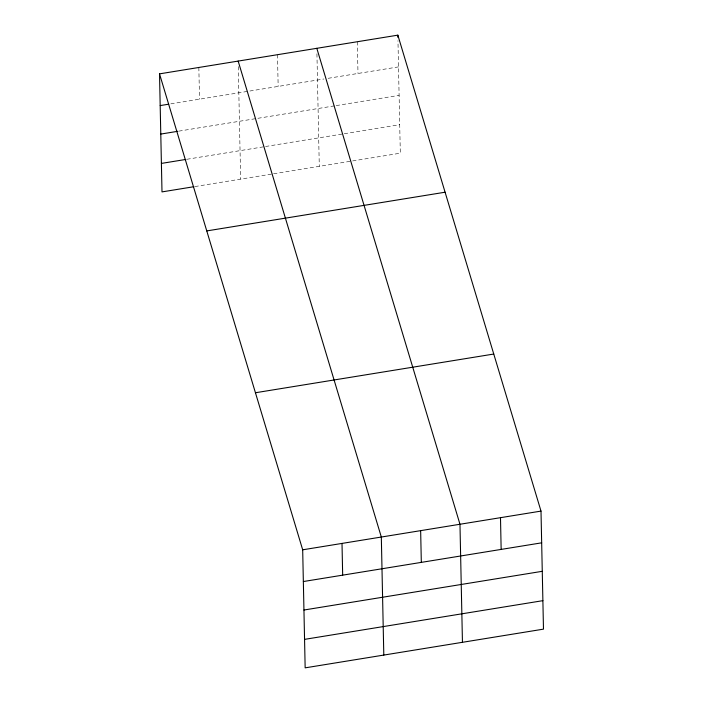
<?xml version="1.0" encoding="UTF-8"?>
<svg xmlns="http://www.w3.org/2000/svg" width="703" height="703" viewBox="0 0 703 703"><rect width="100%" height="100%" fill="white"/><g stroke="black" fill="none" stroke-linecap="round" stroke-linejoin="round"><path stroke-width="0.53" stroke-dasharray="3.52 2.64" d="M170.811 103.859L323.881 79M328.143 78.305L398.513 66.882M178.852 131.136L335.138 105.749M336.201 105.582L399.102 95.362M186.91 159.273L264.486 146.672M265.549 146.496L343.213 133.886M344.277 133.711L399.717 124.703M194.942 186.55L272.527 173.949M273.59 173.773L400.315 153.192L397.96 40.625M357.326 41.732L357.994 73.455M316.93 53.78L319.285 166.347M277.492 54.693L278.16 86.425M238.282 66.557L240.646 179.124M198.844 67.47L199.511 99.193"/><path stroke-width="1.05" d="M159.519 73.859L397.845 35.15L541.002 511.099L543.481 629.141L305.155 667.85L302.685 549.808L159.519 73.859L161.998 191.901L193.879 186.717M160.187 105.582L168.694 104.202M160.785 134.071L177.789 131.303M161.4 163.412L185.847 159.44M206.77 230.918L445.087 192.218M255.444 392.749L493.761 354.04M302.685 549.808L541.002 511.099M303.344 581.539L541.67 542.83M303.942 610.019L542.268 571.311M304.557 639.37L542.883 600.661M316.816 48.314L459.973 524.262L462.451 642.305M238.168 61.082L381.325 537.039L383.803 655.073M500.492 517.68L501.151 549.412M420.649 530.651L421.317 562.374M397.845 35.15L397.889 37.338M342.01 543.419L342.669 575.151"/></g></svg>
